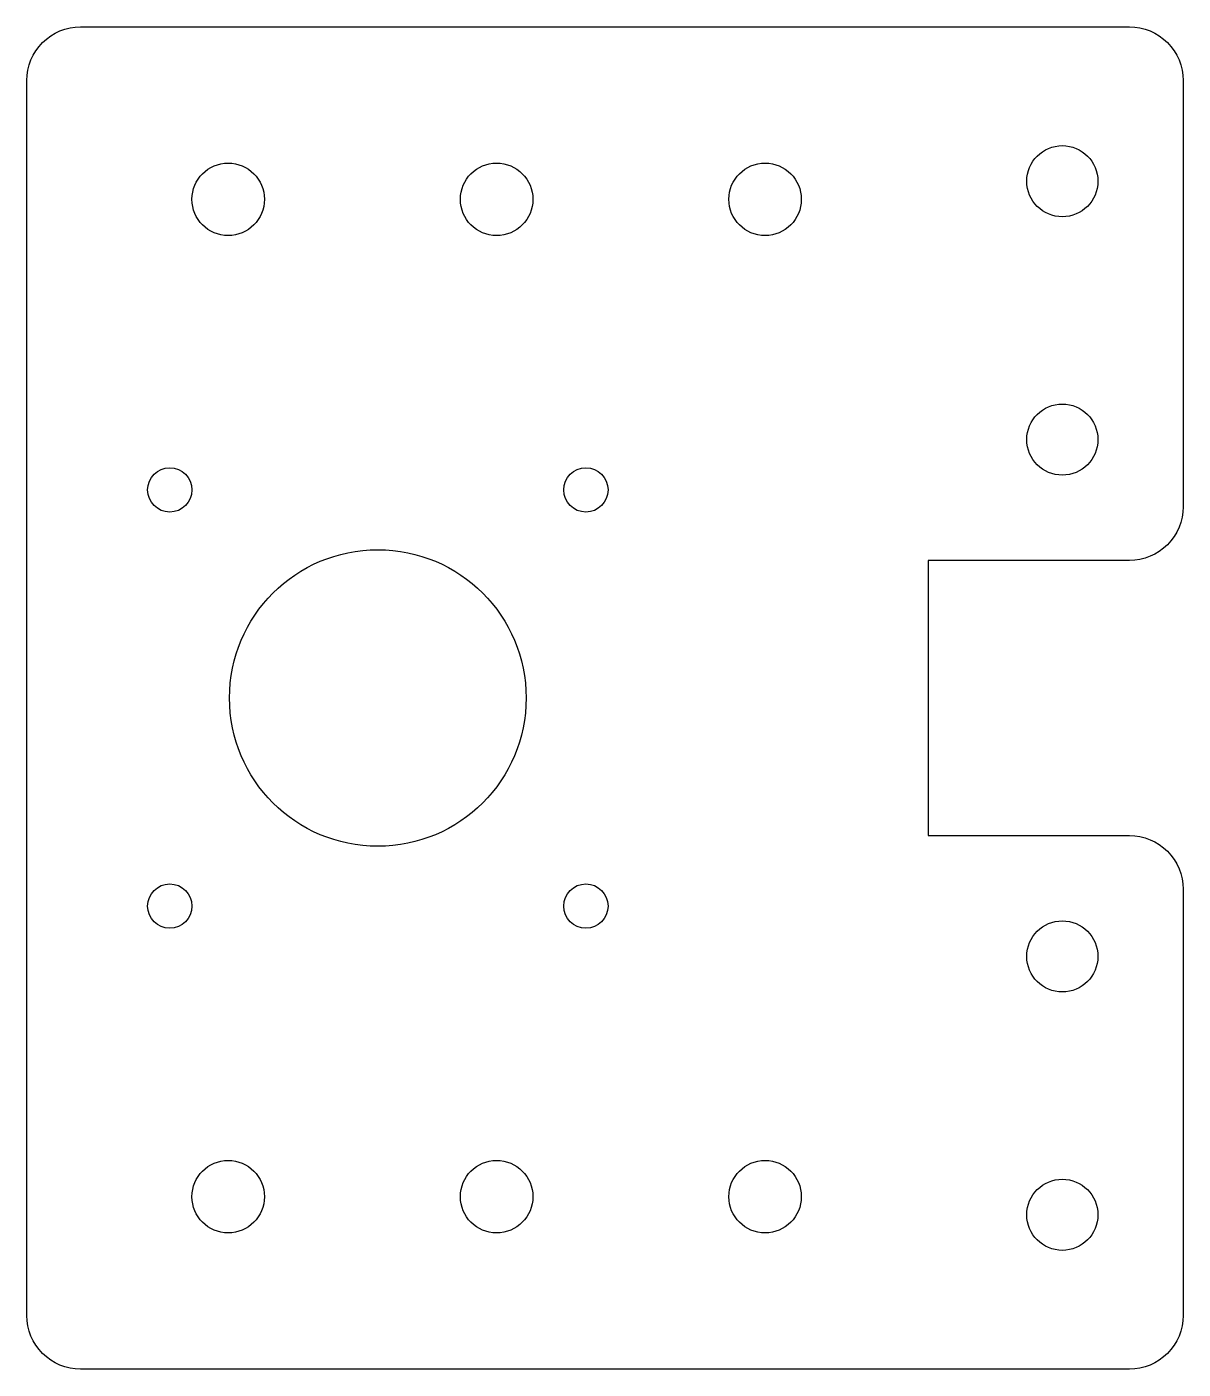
# Model space of a CAD drawing. Header units: millimetres. Extents: x 360 to 446, y 79 to 179.
import ezdxf

# ---------------------------------------------------------------- set-up
doc = ezdxf.new("R2010")
doc.units = ezdxf.units.MM
doc.layers.get('0').update_dxf_attribs({"linetype": 'CONTINUOUS'})

msp = doc.modelspace()

# ---------------------------------------------------------------- linework, layer by layer
msp.add_lwpolyline([(442, 179.4, -0.414214), (446, 175.4), (446, 143.65, -0.414214), (442, 139.65), (427, 139.65), (427, 119.15), (442, 119.15, -0.414214), (446, 115.15), (446, 83.4, -0.414214), (442, 79.4), (363.85, 79.4, -0.414214), (359.85, 83.4), (359.85, 175.4, -0.414214), (363.85, 179.4)], format="xyb", close=True)
msp.add_lwpolyline([(442, 179.4, -0.414214), (446, 175.4), (446, 143.65, -0.414214), (442, 139.65), (427, 139.65), (427, 119.15), (442, 119.15, -0.414214), (446, 115.15), (446, 83.4, -0.414214), (442, 79.4), (363.85, 79.4, -0.414214), (359.85, 83.4), (359.85, 175.4, -0.414214), (363.85, 179.4)], format="xyb", close=True)
for centre, radius in [((437, 167.9), 2.65), ((437, 167.9), 2.65), ((374.85, 166.55), 2.7), ((374.85, 166.55), 2.7), ((394.85, 166.55), 2.7), ((394.85, 166.55), 2.7), ((414.85, 166.55), 2.7), ((414.85, 166.55), 2.7), ((437, 148.65), 2.65), ((437, 148.65), 2.65), ((370.5, 144.9), 1.65), ((370.5, 144.9), 1.65), ((401.5, 144.9), 1.65), ((401.5, 144.9), 1.65), ((386, 129.4), 11.05), ((386, 129.4), 11.05), ((370.5, 113.9), 1.65), ((370.5, 113.9), 1.65), ((401.5, 113.9), 1.65), ((401.5, 113.9), 1.65), ((437, 110.15), 2.65), ((437, 110.15), 2.65), ((374.85, 92.25), 2.7), ((374.85, 92.25), 2.7), ((394.85, 92.25), 2.7), ((394.85, 92.25), 2.7), ((414.85, 92.25), 2.7), ((414.85, 92.25), 2.7), ((437, 90.9), 2.65), ((437, 90.9), 2.65)]:
    msp.add_circle(centre, radius)

doc.saveas('drawing.dxf')
